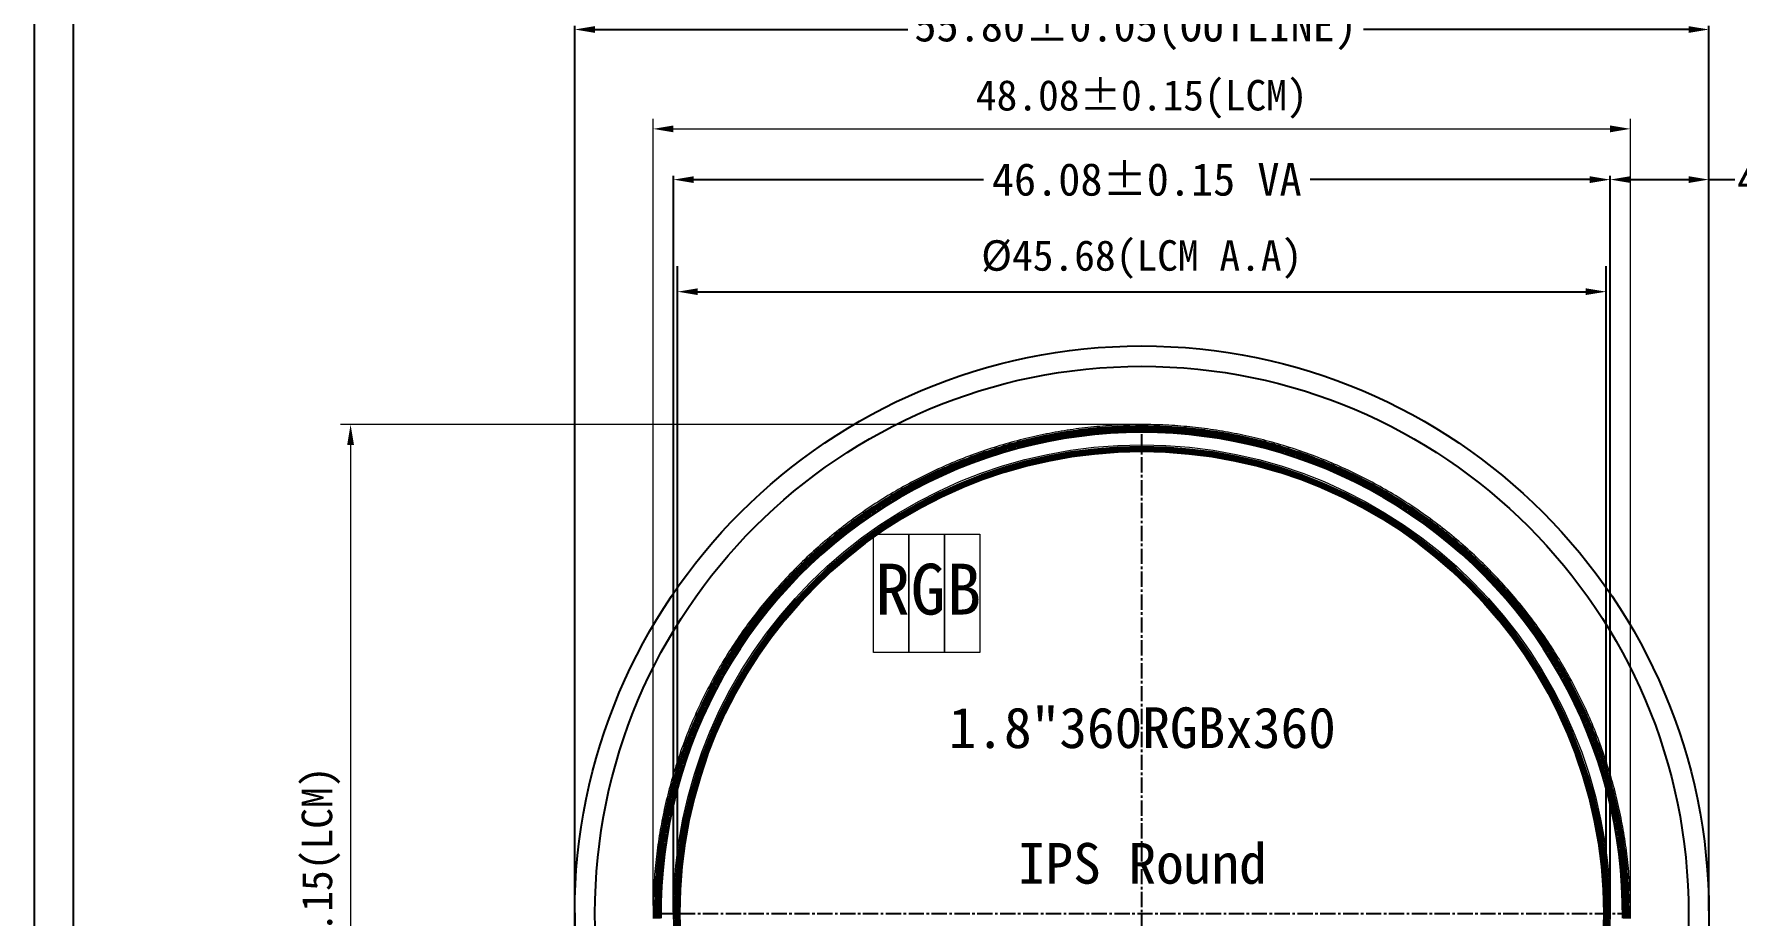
# Model space of a CAD drawing. Header units: millimetres. Extents: x 661 to 1565, y 210 to 444.
# Drawn here: x 1273.2 to 1357, y 351.8 to 395.2 of the extents above; entities that cross this region are included whole.
import ezdxf

# ---------------------------------------------------------------- set-up
doc = ezdxf.new("R2010")
doc.units = ezdxf.units.MM
doc.linetypes.add('CENTER', pattern=[50.8, 31.75, -6.35, 6.35, -6.35])
doc.linetypes.add('CENTER2', pattern=[1.125, 0.75, -0.125, 0.125, -0.125])
for name, color, linetype, lineweight in [('04.尺寸標註', 6, 'Continuous', 0), ('CEN', 1, 'CENTER', 15), ('LAYOUT.drawing', 140, 'Continuous', 100), ('LCD_MAIN', 2, 'Continuous', 9), ('OUTLINE.drawing', 190, 'Continuous', 100)]:
    doc.layers.add(name, color=color, linetype=linetype, lineweight=lineweight)
doc.layers.add('FRAME', color=154, linetype='Continuous')
doc.styles.get("Standard").update_dxf_attribs({"font": 'txt', "bigfont": 'gbcbig.shx'})
doc.styles.add('宋体', font='')
doc.styles.add('工程', font='gbenor.shx', dxfattribs={"width": 1.25, "bigfont": 'gbcbig.shx'})
doc.styles.get('宋体').set_extended_font_data('SimSun')
doc.dimstyles.get("Standard").update_dxf_attribs({"dimtxt": 0.18, "dimasz": 0.18, "dimexe": 0.18, "dimexo": 0.0625, "dimgap": 0.09, "dimtad": 0, "dimzin": 0, "dimdsep": 46, "dimtxsty": 'Standard', "dimcen": 0, "dimadec": 0, "dimazin": 0, "dimtfac": 1, "dimtofl": 0, "dimtmove": 0, "dimatfit": 3, "dimfxl": 0, "dimtolj": 1, "dimtzin": 0, "dimarcsym": 0})
doc.dimstyles.new('STANDARD$0', dxfattribs={"dimtxt": 1.6, "dimasz": 1.2, "dimexe": 0.8, "dimexo": 0.5, "dimgap": 0.6, "dimtad": 0, "dimzin": 1, "dimdsep": 46, "dimtxsty": 'Standard', "dimcen": 0, "dimclrd": 3, "dimclre": 3, "dimclrt": 3, "dimadec": 1, "dimazin": 2, "dimtp": 0.2, "dimtm": 0.2, "dimtfac": 0.5, "dimtmove": 0, "dimatfit": 3, "dimfxl": 0, "dimlwd": 13, "dimlwe": 13, "dimarcsym": 0})
doc.dimstyles.new('标准', dxfattribs={"dimtxt": 2, "dimasz": 1.8, "dimexe": 0.5, "dimexo": 0.4, "dimgap": 0.1, "dimtad": 1, "dimzin": 1, "dimdsep": 46, "dimtxsty": '工程', "dimblk": 'CLOSEDBLANK', "dimcen": 0.09, "dimclrd": 3, "dimclre": 3, "dimclrt": 3, "dimadec": 0, "dimazin": 0, "dimtfac": 1, "dimtofl": 0, "dimtmove": 0, "dimatfit": 3, "dimldrblk": 'CLOSEDBLANK', "dimfxl": 0, "dimtolj": 1, "dimlwd": 0, "dimlwe": 0, "dimarcsym": 0})

# ---------------------------------------------------------------- blocks, each defined once
blk = doc.blocks.new('*D104')
at = {"color": 7, "lineweight": 0, "transparency": 16777216}
for p, q in [((1303.671, 352.353), (1303.671, 391.03)), ((1304.671, 390.53), (1350.755, 390.53)), ((1351.755, 352.353), (1351.755, 391.03))]:
    blk.add_line(p, q, dxfattribs=at)
at = {"color": 7, "transparency": 16777216}
for points in [[(1304.671, 390.697), (1304.671, 390.363), (1303.671, 390.53)], [(1350.755, 390.697), (1350.755, 390.363), (1351.755, 390.53)]]:
    blk.add_solid(points, dxfattribs=at)
at = {"layer": 'Defpoints', "color": 0, "transparency": 16777216}
for p in [(1351.755, 390.53), (1303.671, 351.953), (1351.755, 351.953)]:
    blk.add_point(p, dxfattribs=at)
at = {"color": 7, "transparency": 16777216, "insert": (1327.713, 391.985), "char_height": 1.5, "attachment_point": 5, "style": '宋体'}
blk.add_mtext('\\A1;48.08%%P0.15(LCM)', dxfattribs=at)
blk = doc.blocks.new('_ClosedBlank')
at = {"color": 0, "linetype": 'ByBlock', "lineweight": -2}
for p, q in [((-1, 0.167), (0, 0)), ((-1, 0.167), (-1, -0.167)), ((0, 0), (-1, -0.167))]:
    blk.add_line(p, q, dxfattribs=at)
blk = doc.blocks.new('*D105')
at = {"color": 7, "lineweight": 0, "transparency": 16777216}
for p, q in [((1327.313, 375.994), (1288.288, 375.994)), ((1288.788, 374.994), (1288.788, 327.04)), ((1322.298, 326.04), (1288.288, 326.04))]:
    blk.add_line(p, q, dxfattribs=at)
at = {"color": 7, "transparency": 16777216}
for points in [[(1288.622, 374.994), (1288.955, 374.994), (1288.788, 375.994)], [(1288.622, 327.04), (1288.955, 327.04), (1288.788, 326.04)]]:
    blk.add_solid(points, dxfattribs=at)
at = {"layer": 'Defpoints', "color": 0, "transparency": 16777216}
for p in [(1327.713, 375.994), (1288.788, 326.04), (1322.698, 326.04)]:
    blk.add_point(p, dxfattribs=at)
at = {"color": 7, "transparency": 16777216, "insert": (1287.333, 351.017), "char_height": 1.5, "attachment_point": 5, "rotation": 90, "style": '宋体'}
blk.add_mtext('\\A1;49.95%%P0.15(LCM)', dxfattribs=at)
blk = doc.blocks.new('*D108')
at = {"layer": '04.尺寸標註', "color": 7, "lineweight": -2, "transparency": 16777216}
for p, q in [((1304.871, 352.578), (1304.871, 383.776)), ((1350.555, 352.577), (1350.555, 383.776)), ((1305.871, 382.526), (1349.555, 382.526))]:
    blk.add_line(p, q, dxfattribs=at)
at = {"layer": '04.尺寸標註', "color": 7, "transparency": 16777216}
for points in [[(1305.871, 382.693), (1305.871, 382.36), (1304.871, 382.526)], [(1349.555, 382.693), (1349.555, 382.36), (1350.555, 382.526)]]:
    blk.add_solid(points, dxfattribs=at)
at = {"layer": 'Defpoints', "color": 0, "transparency": 16777216}
for p in [(1350.555, 382.526), (1304.871, 351.953), (1350.555, 351.952)]:
    blk.add_point(p, dxfattribs=at)
at = {"layer": '04.尺寸標註', "color": 7, "transparency": 16777216, "insert": (1327.713, 384.107), "char_height": 1.5, "attachment_point": 5, "style": '宋体'}
blk.add_mtext('%%C45.68(LCM A.A)', dxfattribs=at)
blk = doc.blocks.new('*D112')
at = {"color": 0, "lineweight": -2, "transparency": 16777216}
for p, q in [((1299.813, 352.048), (1299.813, 395.596)), ((1355.613, 352.087), (1355.613, 395.596)), ((1300.813, 395.416), (1316.198, 395.416)), ((1354.613, 395.416), (1338.626, 395.416))]:
    blk.add_line(p, q, dxfattribs=at)
at = {"color": 0, "transparency": 16777216}
for points in [[(1300.813, 395.582), (1300.813, 395.249), (1299.813, 395.416)], [(1354.613, 395.582), (1354.613, 395.249), (1355.613, 395.416)]]:
    blk.add_solid(points, dxfattribs=at)
at = {"layer": 'Defpoints', "color": 0, "transparency": 16777216}
for p in [(1355.613, 395.416), (1299.813, 351.985), (1355.613, 352.024)]:
    blk.add_point(p, dxfattribs=at)
at = {"color": 0, "transparency": 16777216, "insert": (1327.412, 395.416), "char_height": 1.6, "attachment_point": 5, "style": '宋体'}
blk.add_mtext('\\A1;55.80%%P0.05(OUTLINE)', dxfattribs=at)
blk = doc.blocks.new('*D113')
at = {"color": 0, "lineweight": -2, "transparency": 16777216}
for p, q in [((1304.673, 352.019), (1304.673, 388.215)), ((1305.673, 388.035), (1319.92, 388.035)), ((1349.753, 388.035), (1335.993, 388.035)), ((1350.753, 352.019), (1350.753, 388.215))]:
    blk.add_line(p, q, dxfattribs=at)
at = {"color": 0, "transparency": 16777216}
for points in [[(1305.673, 388.202), (1305.673, 387.869), (1304.673, 388.035)], [(1349.753, 388.202), (1349.753, 387.869), (1350.753, 388.035)]]:
    blk.add_solid(points, dxfattribs=at)
at = {"layer": 'Defpoints', "color": 0, "transparency": 16777216}
for p in [(1350.753, 388.035), (1304.673, 351.956), (1350.753, 351.957)]:
    blk.add_point(p, dxfattribs=at)
at = {"color": 0, "transparency": 16777216, "insert": (1327.957, 388.035), "char_height": 1.6, "attachment_point": 5, "style": '宋体'}
blk.add_mtext('\\A1;46.08%%P0.15 VA', dxfattribs=at)
blk = doc.blocks.new('*D114')
at = {"color": 0, "lineweight": -2, "transparency": 16777216}
for p, q in [((1350.753, 352.019), (1350.753, 388.217)), ((1351.753, 388.037), (1354.613, 388.037)), ((1355.613, 352.087), (1355.613, 388.217)), ((1355.613, 388.037), (1356.893, 388.037))]:
    blk.add_line(p, q, dxfattribs=at)
at = {"color": 0, "transparency": 16777216}
for points in [[(1351.753, 388.203), (1351.753, 387.87), (1350.753, 388.037)], [(1354.613, 388.203), (1354.613, 387.87), (1355.613, 388.037)]]:
    blk.add_solid(points, dxfattribs=at)
at = {"layer": 'Defpoints', "color": 0, "transparency": 16777216}
for p in [(1350.753, 388.037), (1350.753, 351.957), (1355.613, 352.024)]:
    blk.add_point(p, dxfattribs=at)
at = {"color": 0, "transparency": 16777216, "insert": (1359.173, 388.037), "char_height": 1.6, "attachment_point": 5, "style": '宋体'}
blk.add_mtext('\\A1;4.86', dxfattribs=at)
blk = doc.blocks.new('*D118')
at = {"color": 0, "lineweight": -2, "transparency": 16777216}
for p, q in [((1299.813, 351.985), (1299.813, 307.701)), ((1322.413, 317.256), (1322.413, 307.701)), ((1300.813, 307.881), (1308.279, 307.881)), ((1321.413, 307.881), (1313.947, 307.881))]:
    blk.add_line(p, q, dxfattribs=at)
at = {"color": 0, "transparency": 16777216}
for points in [[(1300.813, 308.048), (1300.813, 307.715), (1299.813, 307.881)], [(1321.413, 308.048), (1321.413, 307.715), (1322.413, 307.881)]]:
    blk.add_solid(points, dxfattribs=at)
at = {"layer": 'Defpoints', "color": 0, "transparency": 16777216}
for p in [(1299.813, 352.048), (1322.413, 317.318), (1322.413, 307.881)]:
    blk.add_point(p, dxfattribs=at)
at = {"color": 0, "transparency": 16777216, "insert": (1311.113, 307.881), "char_height": 1.6, "attachment_point": 5, "style": '宋体'}
blk.add_mtext('\\A1;22.60', dxfattribs=at)

msp = doc.modelspace()

# ---------------------------------------------------------------- linework, layer by layer
at = {"color": 1, "linetype": 'CENTER2'}
for p, q in [((1327.7126, 324.1384), (1327.7126, 375.7943)), ((1303.8706, 351.9565), (1351.5546, 351.9565))]:
    msp.add_line(p, q, dxfattribs=at)
at = {"color": 6, "linetype": 'Continuous'}
msp.add_circle((1327.7126, 351.9565), 27.9, dxfattribs=at)
at = {"color": 7, "linetype": 'Continuous'}
msp.add_circle((1327.7126, 351.9565), 26.9, dxfattribs=at)
at = {"color": 5}
msp.add_arc((1327.7126, 351.9512), 23.6632, 359.436287, 180.563713, dxfattribs=at)
at = {"layer": 'CEN', "color": 6, "linetype": 'ByBlock'}
msp.add_circle((1327.7126, 351.9565), 23.04, dxfattribs=at)
at = {"layer": 'FRAME', "color": 7}
for points in [[(1565.1339, 402.5608), (1273.2163, 402.5608), (1273.2163, 215.6285), (1565.1339, 215.6285)], [(1563.1867, 217.1285), (1275.1635, 217.1285), (1275.1635, 400.5609), (1563.1867, 400.5609)]]:
    msp.add_lwpolyline(points, close=True, dxfattribs=at)
at = {"layer": 'LAYOUT.drawing', "color": 7, "linetype": 'Continuous', "lineweight": 9}
msp.add_lwpolyline([(1351.7546, 351.7159), (1351.7546, 351.9529), (1351.7542, 352.0999), (1351.7528, 352.2474), (1351.7506, 352.3949), (1351.7474, 352.5424), (1351.7433, 352.6898), (1351.7383, 352.8373), (1351.7325, 352.9847), (1351.7257, 353.132), (1351.718, 353.2794), (1351.7094, 353.4266), (1351.6999, 353.5738), (1351.6895, 353.721), (1351.6782, 353.8681), (1351.666, 354.0151), (1351.6529, 354.162), (1351.6389, 354.3089), (1351.624, 354.4556), (1351.6082, 354.6023), (1351.5914, 354.7489), (1351.5738, 354.8954), (1351.5553, 355.0417), (1351.5359, 355.1879), (1351.5156, 355.334), (1351.4944, 355.48), (1351.4723, 355.6259), (1351.4493, 355.7716), (1351.4255, 355.9172), (1351.4007, 356.0626), (1351.375, 356.2079), (1351.3485, 356.353), (1351.321, 356.4979), (1351.2927, 356.6427), (1351.2635, 356.7873), (1351.2333, 356.9317), (1351.2023, 357.0759), (1351.1705, 357.22), (1351.1377, 357.3638), (1351.1041, 357.5074), (1351.0695, 357.6509), (1351.0341, 357.7941), (1350.9978, 357.9371), (1350.9607, 358.0798), (1350.9227, 358.2224), (1350.8837, 358.3647), (1350.844, 358.5067), (1350.8033, 358.6485), (1350.7618, 358.7901), (1350.7194, 358.9314), (1350.6761, 359.0724), (1350.632, 359.2132), (1350.587, 359.3537), (1350.5412, 359.4939), (1350.4945, 359.6338), (1350.4469, 359.7735), (1350.3985, 359.9128), (1350.3492, 360.0519), (1350.2991, 360.1906), (1350.2481, 360.329), (1350.1963, 360.4672), (1350.1436, 360.6049), (1350.0901, 360.7424), (1350.0358, 360.8796), (1349.9806, 361.0164), (1349.9246, 361.1528), (1349.8677, 361.2889), (1349.81, 361.4247), (1349.7514, 361.5601), (1349.6921, 361.6952), (1349.6319, 361.8298), (1349.5709, 361.9641), (1349.509, 362.0981), (1349.4463, 362.2316), (1349.3829, 362.3648), (1349.3186, 362.4976), (1349.2535, 362.6299), (1349.1875, 362.7619), (1349.1208, 362.8935), (1349.0533, 363.0246), (1348.9849, 363.1553), (1348.9158, 363.2857), (1348.8459, 363.4156), (1348.7751, 363.545), (1348.7036, 363.674), (1348.6313, 363.8026), (1348.5582, 363.9307), (1348.4843, 364.0584), (1348.4096, 364.1856), (1348.3342, 364.3124), (1348.2579, 364.4387), (1348.1809, 364.5645), (1348.1032, 364.6899), (1348.0246, 364.8148), (1347.9453, 364.9392), (1347.8652, 365.0631), (1347.7844, 365.1865), (1347.7028, 365.3094), (1347.6205, 365.4318), (1347.5374, 365.5537), (1347.4536, 365.6751), (1347.369, 365.7959), (1347.2837, 365.9163), (1347.1977, 366.0361), (1347.1109, 366.1554), (1347.0234, 366.2741), (1346.9351, 366.3924), (1346.8461, 366.51), (1346.7565, 366.6272), (1346.6661, 366.7437), (1346.575, 366.8598), (1346.4831, 366.9752), (1346.3906, 367.0901), (1346.2974, 367.2044), (1346.2034, 367.3182), (1346.1088, 367.4313), (1346.0135, 367.5439), (1345.9175, 367.6559), (1345.8208, 367.7673), (1345.7234, 367.8782), (1345.6253, 367.9884), (1345.5266, 368.098), (1345.4272, 368.207), (1345.3271, 368.3154), (1345.2264, 368.4231), (1345.125, 368.5303), (1345.0229, 368.6368), (1344.9202, 368.7427), (1344.8169, 368.848), (1344.7129, 368.9526), (1344.6083, 369.0566), (1344.503, 369.1599), (1344.3971, 369.2626), (1344.2906, 369.3647), (1344.1834, 369.4661), (1344.0757, 369.5668), (1343.9673, 369.6669), (1343.8583, 369.7663), (1343.7486, 369.865), (1343.6384, 369.9631), (1343.5276, 370.0605), (1343.4162, 370.1572), (1343.3042, 370.2532), (1343.1916, 370.3485), (1343.0785, 370.4431), (1342.9647, 370.5371), (1342.8504, 370.6303), (1342.7355, 370.7228), (1342.6201, 370.8147), (1342.504, 370.9058), (1342.3875, 370.9962), (1342.2703, 371.0859), (1342.1527, 371.1748), (1342.0344, 371.2631), (1341.9157, 371.3506), (1341.7964, 371.4374), (1341.6766, 371.5234), (1341.5562, 371.6087), (1341.4353, 371.6933), (1341.314, 371.7771), (1341.1921, 371.8602), (1341.0697, 371.9425), (1340.9467, 372.0241), (1340.8233, 372.1049), (1340.6994, 372.185), (1340.5751, 372.2643), (1340.4502, 372.3429), (1340.3248, 372.4206), (1340.199, 372.4976), (1340.0727, 372.5739), (1339.9459, 372.6493), (1339.8187, 372.724), (1339.691, 372.7979), (1339.5629, 372.871), (1339.4343, 372.9433), (1339.3053, 373.0148), (1339.1759, 373.0856), (1339.046, 373.1555), (1338.9156, 373.2246), (1338.7849, 373.293), (1338.6538, 373.3605), (1338.5222, 373.4272), (1338.3902, 373.4932), (1338.2579, 373.5583), (1338.1251, 373.6226), (1337.9919, 373.6861), (1337.8584, 373.7487), (1337.7244, 373.8106), (1337.5901, 373.8716), (1337.4554, 373.9318), (1337.3204, 373.9911), (1337.185, 374.0497), (1337.0492, 374.1074), (1336.9131, 374.1643), (1336.7766, 374.2203), (1336.6398, 374.2755), (1336.5027, 374.3299), (1336.3652, 374.3834), (1336.2274, 374.436), (1336.0893, 374.4879), (1335.9509, 374.5388), (1335.8121, 374.5889), (1335.6731, 374.6382), (1335.5338, 374.6866), (1335.3941, 374.7342), (1335.2542, 374.7809), (1335.114, 374.8267), (1334.9735, 374.8717), (1334.8327, 374.9159), (1334.6917, 374.9591), (1334.5504, 375.0015), (1334.4088, 375.043), (1334.267, 375.0837), (1334.1249, 375.1235), (1333.9826, 375.1624), (1333.8401, 375.2004), (1333.6974, 375.2376), (1333.5544, 375.2738), (1333.4112, 375.3092), (1333.2677, 375.3438), (1333.1241, 375.3774), (1332.9803, 375.4102), (1332.8362, 375.4421), (1332.692, 375.4731), (1332.5476, 375.5032), (1332.403, 375.5324), (1332.2582, 375.5607), (1332.1133, 375.5882), (1331.9682, 375.6147), (1331.8229, 375.6404), (1331.6775, 375.6652), (1331.5319, 375.689), (1331.3862, 375.712), (1331.2403, 375.7341), (1331.0943, 375.7553), (1330.9482, 375.7756), (1330.802, 375.795), (1330.6556, 375.8135), (1330.5092, 375.8311), (1330.3626, 375.8479), (1330.2159, 375.8637), (1330.0692, 375.8786), (1329.9223, 375.8926), (1329.7754, 375.9057), (1329.6284, 375.9179), (1329.4813, 375.9292), (1329.3341, 375.9396), (1329.1869, 375.9491), (1329.0396, 375.9577), (1328.8923, 375.9654), (1328.745, 375.9722), (1328.5976, 375.9781), (1328.4501, 375.983), (1328.3027, 375.9871), (1328.1552, 375.9903), (1328.0077, 375.9925), (1327.8602, 375.9939), (1327.7126, 375.9943), (1327.5651, 375.9939), (1327.4176, 375.9925), (1327.2701, 375.9903), (1327.1226, 375.9871), (1326.9752, 375.983), (1326.8277, 375.9781), (1326.6803, 375.9722), (1326.533, 375.9654), (1326.3856, 375.9577), (1326.2384, 375.9491), (1326.0912, 375.9396), (1325.944, 375.9292), (1325.7969, 375.9179), (1325.6499, 375.9057), (1325.503, 375.8926), (1325.3561, 375.8786), (1325.2093, 375.8637), (1325.0627, 375.8479), (1324.9161, 375.8311), (1324.7696, 375.8135), (1324.6233, 375.795), (1324.4771, 375.7756), (1324.3309, 375.7553), (1324.1849, 375.7341), (1324.0391, 375.712), (1323.8934, 375.689), (1323.7478, 375.6652), (1323.6024, 375.6404), (1323.4571, 375.6147), (1323.312, 375.5882), (1323.167, 375.5607), (1323.0223, 375.5324), (1322.8777, 375.5032), (1322.7333, 375.4731), (1322.589, 375.4421), (1322.445, 375.4102), (1322.3012, 375.3774), (1322.1575, 375.3438), (1322.0141, 375.3092), (1321.8709, 375.2738), (1321.7279, 375.2376), (1321.5852, 375.2004), (1321.4426, 375.1624), (1321.3003, 375.1235), (1321.1583, 375.0837), (1321.0165, 375.043), (1320.8749, 375.0015), (1320.7336, 374.9591), (1320.5926, 374.9159), (1320.4518, 374.8717), (1320.3113, 374.8267), (1320.1711, 374.7809), (1320.0312, 374.7342), (1319.8915, 374.6866), (1319.7522, 374.6382), (1319.6131, 374.5889), (1319.4744, 374.5388), (1319.336, 374.4879), (1319.1978, 374.436), (1319.06, 374.3834), (1318.9226, 374.3299), (1318.7854, 374.2755), (1318.6486, 374.2203), (1318.5122, 374.1643), (1318.376, 374.1074), (1318.2403, 374.0497), (1318.1049, 373.9911), (1317.9698, 373.9318), (1317.8351, 373.8716), (1317.7008, 373.8106), (1317.5669, 373.7487), (1317.4334, 373.6861), (1317.3002, 373.6226), (1317.1674, 373.5583), (1317.035, 373.4932), (1316.9031, 373.4272), (1316.7715, 373.3605), (1316.6404, 373.293), (1316.5096, 373.2246), (1316.3793, 373.1555), (1316.2494, 373.0856), (1316.12, 373.0148), (1315.991, 372.9433), (1315.8624, 372.871), (1315.7343, 372.7979), (1315.6066, 372.724), (1315.4793, 372.6493), (1315.3526, 372.5739), (1315.2263, 372.4976), (1315.1005, 372.4206), (1314.9751, 372.3429), (1314.8502, 372.2643), (1314.7258, 372.185), (1314.6019, 372.1049), (1314.4785, 372.0241), (1314.3556, 371.9425), (1314.2332, 371.8602), (1314.1113, 371.7771), (1313.9899, 371.6933), (1313.8691, 371.6087), (1313.7487, 371.5234), (1313.6289, 371.4374), (1313.5096, 371.3506), (1313.3908, 371.2631), (1313.2726, 371.1748), (1313.1549, 371.0859), (1313.0378, 370.9962), (1312.9212, 370.9058), (1312.8052, 370.8147), (1312.6898, 370.7228), (1312.5749, 370.6303), (1312.4606, 370.5371), (1312.3468, 370.4431), (1312.2336, 370.3485), (1312.1211, 370.2532), (1312.0091, 370.1572), (1311.8976, 370.0605), (1311.7868, 369.9631), (1311.6766, 369.865), (1311.567, 369.7663), (1311.458, 369.6669), (1311.3496, 369.5668), (1311.2419, 369.4661), (1311.1347, 369.3647), (1311.0282, 369.2626), (1310.9223, 369.1599), (1310.817, 369.0566), (1310.7124, 368.9526), (1310.6084, 368.848), (1310.505, 368.7427), (1310.4023, 368.6368), (1310.3003, 368.5303), (1310.1989, 368.4231), (1310.0982, 368.3154), (1309.9981, 368.207), (1309.8987, 368.098), (1309.8, 367.9884), (1309.7019, 367.8782), (1309.6045, 367.7673), (1309.5078, 367.6559), (1309.4118, 367.5439), (1309.3165, 367.4313), (1309.2219, 367.3182), (1309.1279, 367.2044), (1309.0347, 367.0901), (1308.9422, 366.9752), (1308.8503, 366.8598), (1308.7592, 366.7437), (1308.6688, 366.6272), (1308.5791, 366.51), (1308.4902, 366.3924), (1308.4019, 366.2741), (1308.3144, 366.1554), (1308.2276, 366.0361), (1308.1416, 365.9163), (1308.0563, 365.7959), (1307.9717, 365.6751), (1307.8879, 365.5537), (1307.8048, 365.4318), (1307.7224, 365.3094), (1307.6409, 365.1865), (1307.56, 365.0631), (1307.48, 364.9392), (1307.4007, 364.8148), (1307.3221, 364.6899), (1307.2444, 364.5645), (1307.1674, 364.4387), (1307.0911, 364.3124), (1307.0157, 364.1856), (1306.941, 364.0584), (1306.8671, 363.9307), (1306.794, 363.8026), (1306.7217, 363.674), (1306.6502, 363.545), (1306.5794, 363.4156), (1306.5095, 363.2857), (1306.4403, 363.1553), (1306.372, 363.0246), (1306.3045, 362.8935), (1306.2377, 362.7619), (1306.1718, 362.6299), (1306.1067, 362.4976), (1306.0424, 362.3648), (1305.9789, 362.2316), (1305.9163, 362.0981), (1305.8544, 361.9641), (1305.7934, 361.8298), (1305.7332, 361.6952), (1305.6738, 361.5601), (1305.6153, 361.4247), (1305.5576, 361.2889), (1305.5007, 361.1528), (1305.4447, 361.0164), (1305.3895, 360.8796), (1305.3351, 360.7424), (1305.2816, 360.6049), (1305.229, 360.4672), (1305.1771, 360.329), (1305.1262, 360.1906), (1305.076, 360.0519), (1305.0268, 359.9128), (1304.9783, 359.7735), (1304.9308, 359.6338), (1304.8841, 359.4939), (1304.8382, 359.3537), (1304.7933, 359.2132), (1304.7491, 359.0724), (1304.7059, 358.9314), (1304.6635, 358.7901), (1304.622, 358.6485), (1304.5813, 358.5067), (1304.5415, 358.3647), (1304.5026, 358.2224), (1304.4646, 358.0798), (1304.4274, 357.9371), (1304.3911, 357.7941), (1304.3557, 357.6509), (1304.3212, 357.5074), (1304.2876, 357.3638), (1304.2548, 357.22), (1304.2229, 357.0759), (1304.1919, 356.9317), (1304.1618, 356.7873), (1304.1326, 356.6427), (1304.1043, 356.4979), (1304.0768, 356.353), (1304.0503, 356.2079), (1304.0246, 356.0626), (1303.9998, 355.9172), (1303.9759, 355.7716), (1303.9529, 355.6259), (1303.9309, 355.48), (1303.9097, 355.334), (1303.8894, 355.1879), (1303.87, 355.0417), (1303.8514, 354.8954), (1303.8338, 354.7489), (1303.8171, 354.6023), (1303.8013, 354.4556), (1303.7864, 354.3089), (1303.7724, 354.162), (1303.7593, 354.0151), (1303.7471, 353.8681), (1303.7358, 353.721), (1303.7254, 353.5738), (1303.7159, 353.4266), (1303.7073, 353.2794), (1303.6996, 353.132), (1303.6928, 352.9847), (1303.6869, 352.8373), (1303.682, 352.6898), (1303.6779, 352.5424), (1303.6747, 352.3949), (1303.6725, 352.2474), (1303.6711, 352.0999), (1303.6706, 351.9529), (1303.6706, 351.7159)], dxfattribs=at)
at = {"layer": 'LAYOUT.drawing', "color": 4, "linetype": 'Continuous', "lineweight": 100}
msp.add_lwpolyline([(1351.5546, 351.7165), (1351.5546, 351.9526), (1351.5542, 352.0986), (1351.5528, 352.2449), (1351.5506, 352.3912), (1351.5475, 352.5375), (1351.5434, 352.6837), (1351.5385, 352.8299), (1351.5326, 352.9761), (1351.5259, 353.1222), (1351.5183, 353.2683), (1351.5098, 353.4144), (1351.5003, 353.5603), (1351.49, 353.7063), (1351.4788, 353.8521), (1351.4667, 353.9979), (1351.4537, 354.1436), (1351.4398, 354.2893), (1351.425, 354.4348), (1351.4094, 354.5803), (1351.3928, 354.7256), (1351.3753, 354.8709), (1351.357, 355.016), (1351.3377, 355.161), (1351.3176, 355.3059), (1351.2966, 355.4507), (1351.2747, 355.5953), (1351.2519, 355.7398), (1351.2282, 355.8842), (1351.2036, 356.0284), (1351.1782, 356.1725), (1351.1518, 356.3164), (1351.1246, 356.4601), (1351.0965, 356.6037), (1351.0675, 356.7471), (1351.0377, 356.8903), (1351.0069, 357.0333), (1350.9753, 357.1762), (1350.9428, 357.3188), (1350.9095, 357.4612), (1350.8752, 357.6035), (1350.8401, 357.7455), (1350.8041, 357.8873), (1350.7673, 358.0289), (1350.7296, 358.1702), (1350.691, 358.3113), (1350.6515, 358.4522), (1350.6112, 358.5928), (1350.57, 358.7332), (1350.528, 358.8733), (1350.4851, 359.0132), (1350.4414, 359.1528), (1350.3967, 359.2921), (1350.3513, 359.4311), (1350.305, 359.5699), (1350.2578, 359.7084), (1350.2098, 359.8466), (1350.1609, 359.9845), (1350.1112, 360.1221), (1350.0607, 360.2593), (1350.0093, 360.3963), (1349.957, 360.533), (1349.904, 360.6693), (1349.8501, 360.8053), (1349.7953, 360.941), (1349.7398, 361.0763), (1349.6834, 361.2113), (1349.6261, 361.3459), (1349.5681, 361.4802), (1349.5092, 361.6141), (1349.4495, 361.7477), (1349.389, 361.8809), (1349.3277, 362.0137), (1349.2655, 362.1461), (1349.2026, 362.2782), (1349.1388, 362.4098), (1349.0743, 362.5411), (1349.0089, 362.672), (1348.9427, 362.8024), (1348.8757, 362.9325), (1348.808, 363.0622), (1348.7394, 363.1914), (1348.67, 363.3202), (1348.5999, 363.4486), (1348.529, 363.5765), (1348.4572, 363.704), (1348.3848, 363.8311), (1348.3115, 363.9577), (1348.2374, 364.0839), (1348.1626, 364.2096), (1348.087, 364.3348), (1348.0106, 364.4596), (1347.9335, 364.5839), (1347.8556, 364.7078), (1347.777, 364.8311), (1347.6976, 364.954), (1347.6174, 365.0764), (1347.5365, 365.1983), (1347.4549, 365.3196), (1347.3725, 365.4405), (1347.2894, 365.5609), (1347.2055, 365.6808), (1347.1209, 365.8001), (1347.0356, 365.9189), (1346.9495, 366.0372), (1346.8627, 366.155), (1346.7752, 366.2722), (1346.687, 366.3889), (1346.598, 366.5051), (1346.5084, 366.6207), (1346.418, 366.7357), (1346.327, 366.8502), (1346.2352, 366.9642), (1346.1428, 367.0775), (1346.0496, 367.1904), (1345.9558, 367.3026), (1345.8612, 367.4142), (1345.766, 367.5253), (1345.6701, 367.6358), (1345.5735, 367.7457), (1345.4763, 367.855), (1345.3784, 367.9637), (1345.2798, 368.0717), (1345.1806, 368.1792), (1345.0807, 368.2861), (1344.9801, 368.3924), (1344.8789, 368.498), (1344.7771, 368.603), (1344.6746, 368.7074), (1344.5715, 368.8112), (1344.4677, 368.9143), (1344.3633, 369.0168), (1344.2583, 369.1186), (1344.1527, 369.2198), (1344.0464, 369.3204), (1343.9395, 369.4203), (1343.832, 369.5195), (1343.7239, 369.6181), (1343.6152, 369.716), (1343.506, 369.8133), (1343.3961, 369.9098), (1343.2856, 370.0057), (1343.1745, 370.1009), (1343.0629, 370.1955), (1342.9506, 370.2893), (1342.8378, 370.3825), (1342.7245, 370.4749), (1342.6105, 370.5667), (1342.496, 370.6577), (1342.381, 370.7481), (1342.2654, 370.8378), (1342.1492, 370.9267), (1342.0325, 371.0149), (1341.9153, 371.1024), (1341.7975, 371.1892), (1341.6792, 371.2753), (1341.5604, 371.3606), (1341.4411, 371.4452), (1341.3212, 371.5291), (1341.2008, 371.6122), (1341.0799, 371.6946), (1340.9585, 371.7762), (1340.8367, 371.8571), (1340.7143, 371.9373), (1340.5914, 372.0167), (1340.468, 372.0953), (1340.3442, 372.1732), (1340.2199, 372.2504), (1340.0951, 372.3267), (1339.9699, 372.4023), (1339.8442, 372.4771), (1339.718, 372.5512), (1339.5914, 372.6245), (1339.4643, 372.697), (1339.3368, 372.7687), (1339.2089, 372.8396), (1339.0805, 372.9098), (1338.9517, 372.9791), (1338.8224, 373.0477), (1338.6928, 373.1154), (1338.5627, 373.1824), (1338.4323, 373.2486), (1338.3014, 373.314), (1338.1701, 373.3785), (1338.0385, 373.4423), (1337.9064, 373.5053), (1337.774, 373.5674), (1337.6411, 373.6287), (1337.508, 373.6892), (1337.3744, 373.7489), (1337.2405, 373.8078), (1337.1062, 373.8659), (1336.9716, 373.9231), (1336.8366, 373.9795), (1336.7012, 374.035), (1336.5656, 374.0898), (1336.4296, 374.1437), (1336.2933, 374.1968), (1336.1566, 374.249), (1336.0196, 374.3004), (1335.8824, 374.3509), (1335.7448, 374.4006), (1335.6069, 374.4495), (1335.4687, 374.4975), (1335.3302, 374.5447), (1335.1914, 374.591), (1335.0524, 374.6365), (1334.9131, 374.6811), (1334.7735, 374.7248), (1334.6336, 374.7677), (1334.4935, 374.8098), (1334.3531, 374.8509), (1334.2125, 374.8912), (1334.0716, 374.9307), (1333.9305, 374.9693), (1333.7891, 375.007), (1333.6476, 375.0438), (1333.5058, 375.0798), (1333.3638, 375.1149), (1333.2215, 375.1492), (1333.0791, 375.1825), (1332.9364, 375.215), (1332.7936, 375.2466), (1332.6506, 375.2774), (1332.5074, 375.3072), (1332.364, 375.3362), (1332.2204, 375.3643), (1332.0767, 375.3915), (1331.9328, 375.4179), (1331.7887, 375.4433), (1331.6445, 375.4679), (1331.5001, 375.4916), (1331.3556, 375.5144), (1331.211, 375.5363), (1331.0662, 375.5573), (1330.9213, 375.5774), (1330.7763, 375.5967), (1330.6312, 375.615), (1330.4859, 375.6325), (1330.3406, 375.6491), (1330.1951, 375.6648), (1330.0496, 375.6795), (1329.9039, 375.6934), (1329.7582, 375.7064), (1329.6124, 375.7185), (1329.4666, 375.7297), (1329.3206, 375.7401), (1329.1746, 375.7495), (1329.0286, 375.758), (1328.8825, 375.7656), (1328.7364, 375.7724), (1328.5902, 375.7782), (1328.444, 375.7831), (1328.2977, 375.7872), (1328.1515, 375.7903), (1328.0052, 375.7925), (1327.8589, 375.7939), (1327.7126, 375.7943), (1327.5663, 375.7939), (1327.4201, 375.7925), (1327.2738, 375.7903), (1327.1275, 375.7872), (1326.9813, 375.7831), (1326.8351, 375.7782), (1326.6889, 375.7724), (1326.5428, 375.7656), (1326.3967, 375.758), (1326.2506, 375.7495), (1326.1046, 375.7401), (1325.9587, 375.7297), (1325.8128, 375.7185), (1325.6671, 375.7064), (1325.5213, 375.6934), (1325.3757, 375.6795), (1325.2302, 375.6648), (1325.0847, 375.6491), (1324.9394, 375.6325), (1324.7941, 375.615), (1324.649, 375.5967), (1324.504, 375.5774), (1324.3591, 375.5573), (1324.2143, 375.5363), (1324.0696, 375.5144), (1323.9251, 375.4916), (1323.7808, 375.4679), (1323.6366, 375.4433), (1323.4925, 375.4179), (1323.3486, 375.3915), (1323.2049, 375.3643), (1323.0613, 375.3362), (1322.9179, 375.3072), (1322.7747, 375.2774), (1322.6317, 375.2466), (1322.4888, 375.215), (1322.3462, 375.1825), (1322.2037, 375.1492), (1322.0615, 375.1149), (1321.9195, 375.0798), (1321.7777, 375.0438), (1321.6361, 375.007), (1321.4948, 374.9693), (1321.3537, 374.9307), (1321.2128, 374.8912), (1321.0722, 374.8509), (1320.9318, 374.8098), (1320.7917, 374.7677), (1320.6518, 374.7248), (1320.5122, 374.6811), (1320.3729, 374.6365), (1320.2338, 374.591), (1320.0951, 374.5447), (1319.9566, 374.4975), (1319.8184, 374.4495), (1319.6805, 374.4006), (1319.5429, 374.3509), (1319.4056, 374.3004), (1319.2687, 374.249), (1319.132, 374.1968), (1318.9957, 374.1437), (1318.8597, 374.0898), (1318.724, 374.035), (1318.5887, 373.9795), (1318.4537, 373.9231), (1318.3191, 373.8659), (1318.1848, 373.8078), (1318.0509, 373.7489), (1317.9173, 373.6892), (1317.7841, 373.6287), (1317.6513, 373.5674), (1317.5189, 373.5053), (1317.3868, 373.4423), (1317.2551, 373.3785), (1317.1239, 373.314), (1316.993, 373.2486), (1316.8625, 373.1824), (1316.7325, 373.1154), (1316.6028, 373.0477), (1316.4736, 372.9791), (1316.3448, 372.9098), (1316.2164, 372.8396), (1316.0885, 372.7687), (1315.961, 372.697), (1315.8339, 372.6245), (1315.7073, 372.5512), (1315.5811, 372.4771), (1315.4554, 372.4023), (1315.3301, 372.3267), (1315.2054, 372.2504), (1315.0811, 372.1732), (1314.9572, 372.0953), (1314.8339, 372.0167), (1314.711, 371.9373), (1314.5886, 371.8571), (1314.4667, 371.7762), (1314.3453, 371.6946), (1314.2245, 371.6122), (1314.1041, 371.5291), (1313.9842, 371.4452), (1313.8649, 371.3606), (1313.746, 371.2753), (1313.6277, 371.1892), (1313.51, 371.1024), (1313.3927, 371.0149), (1313.276, 370.9267), (1313.1599, 370.8378), (1313.0443, 370.7481), (1312.9292, 370.6577), (1312.8147, 370.5667), (1312.7008, 370.4749), (1312.5874, 370.3825), (1312.4746, 370.2893), (1312.3624, 370.1955), (1312.2508, 370.1009), (1312.1397, 370.0057), (1312.0292, 369.9098), (1311.9193, 369.8133), (1311.81, 369.716), (1311.7013, 369.6181), (1311.5932, 369.5195), (1311.4857, 369.4203), (1311.3789, 369.3204), (1311.2726, 369.2198), (1311.167, 369.1186), (1311.0619, 369.0168), (1310.9576, 368.9143), (1310.8538, 368.8112), (1310.7507, 368.7074), (1310.6482, 368.603), (1310.5463, 368.498), (1310.4451, 368.3924), (1310.3446, 368.2861), (1310.2447, 368.1792), (1310.1455, 368.0717), (1310.0469, 367.9637), (1309.949, 367.855), (1309.8517, 367.7457), (1309.7552, 367.6358), (1309.6593, 367.5253), (1309.564, 367.4142), (1309.4695, 367.3026), (1309.3757, 367.1904), (1309.2825, 367.0775), (1309.1901, 366.9642), (1309.0983, 366.8502), (1309.0072, 366.7357), (1308.9169, 366.6207), (1308.8272, 366.5051), (1308.7383, 366.3889), (1308.6501, 366.2722), (1308.5626, 366.155), (1308.4758, 366.0372), (1308.3897, 365.9189), (1308.3044, 365.8001), (1308.2198, 365.6808), (1308.1359, 365.5609), (1308.0528, 365.4405), (1307.9704, 365.3196), (1307.8887, 365.1983), (1307.8078, 365.0764), (1307.7277, 364.954), (1307.6483, 364.8311), (1307.5696, 364.7078), (1307.4917, 364.5839), (1307.4146, 364.4596), (1307.3383, 364.3348), (1307.2627, 364.2096), (1307.1878, 364.0839), (1307.1138, 363.9577), (1307.0405, 363.8311), (1306.968, 363.704), (1306.8963, 363.5765), (1306.8254, 363.4486), (1306.7552, 363.3202), (1306.6859, 363.1914), (1306.6173, 363.0622), (1306.5495, 362.9325), (1306.4826, 362.8024), (1306.4164, 362.672), (1306.351, 362.5411), (1306.2864, 362.4098), (1306.2227, 362.2782), (1306.1597, 362.1461), (1306.0976, 362.0137), (1306.0363, 361.8809), (1305.9757, 361.7477), (1305.916, 361.6141), (1305.8572, 361.4802), (1305.7991, 361.3459), (1305.7419, 361.2113), (1305.6855, 361.0763), (1305.6299, 360.941), (1305.5752, 360.8053), (1305.5213, 360.6693), (1305.4682, 360.533), (1305.416, 360.3963), (1305.3646, 360.2593), (1305.314, 360.1221), (1305.2643, 359.9845), (1305.2155, 359.8466), (1305.1675, 359.7084), (1305.1203, 359.5699), (1305.074, 359.4311), (1305.0285, 359.2921), (1304.9839, 359.1528), (1304.9402, 359.0132), (1304.8973, 358.8733), (1304.8552, 358.7332), (1304.8141, 358.5928), (1304.7737, 358.4522), (1304.7343, 358.3113), (1304.6957, 358.1702), (1304.658, 358.0289), (1304.6211, 357.8873), (1304.5851, 357.7455), (1304.55, 357.6035), (1304.5158, 357.4612), (1304.4824, 357.3188), (1304.4499, 357.1762), (1304.4183, 357.0333), (1304.3876, 356.8903), (1304.3577, 356.7471), (1304.3288, 356.6037), (1304.3007, 356.4601), (1304.2734, 356.3164), (1304.2471, 356.1725), (1304.2216, 356.0284), (1304.1971, 355.8842), (1304.1734, 355.7398), (1304.1506, 355.5953), (1304.1287, 355.4507), (1304.1077, 355.3059), (1304.0875, 355.161), (1304.0683, 355.016), (1304.0499, 354.8709), (1304.0325, 354.7256), (1304.0159, 354.5803), (1304.0002, 354.4348), (1303.9854, 354.2893), (1303.9715, 354.1436), (1303.9585, 353.9979), (1303.9464, 353.8521), (1303.9352, 353.7063), (1303.9249, 353.5603), (1303.9155, 353.4144), (1303.907, 353.2683), (1303.8994, 353.1222), (1303.8926, 352.9761), (1303.8868, 352.8299), (1303.8819, 352.6837), (1303.8778, 352.5375), (1303.8747, 352.3912), (1303.8724, 352.2449), (1303.8711, 352.0986), (1303.8706, 351.9526), (1303.8706, 351.7165)], dxfattribs=at)
msp.add_lwpolyline([(1351.5546, 351.7165), (1351.5546, 351.9526), (1351.5542, 352.0986), (1351.5528, 352.2449), (1351.5506, 352.3912), (1351.5475, 352.5375), (1351.5434, 352.6837), (1351.5385, 352.8299), (1351.5326, 352.9761), (1351.5259, 353.1222), (1351.5183, 353.2683), (1351.5098, 353.4144), (1351.5003, 353.5603), (1351.49, 353.7063), (1351.4788, 353.8521), (1351.4667, 353.9979), (1351.4537, 354.1436), (1351.4398, 354.2893), (1351.425, 354.4348), (1351.4094, 354.5803), (1351.3928, 354.7256), (1351.3753, 354.8709), (1351.357, 355.016), (1351.3377, 355.161), (1351.3176, 355.3059), (1351.2966, 355.4507), (1351.2747, 355.5953), (1351.2519, 355.7398), (1351.2282, 355.8842), (1351.2036, 356.0284), (1351.1782, 356.1725), (1351.1518, 356.3164), (1351.1246, 356.4601), (1351.0965, 356.6037), (1351.0675, 356.7471), (1351.0377, 356.8903), (1351.0069, 357.0333), (1350.9753, 357.1762), (1350.9428, 357.3188), (1350.9095, 357.4612), (1350.8752, 357.6035), (1350.8401, 357.7455), (1350.8041, 357.8873), (1350.7673, 358.0289), (1350.7296, 358.1702), (1350.691, 358.3113), (1350.6515, 358.4522), (1350.6112, 358.5928), (1350.57, 358.7332), (1350.528, 358.8733), (1350.4851, 359.0132), (1350.4414, 359.1528), (1350.3967, 359.2921), (1350.3513, 359.4311), (1350.305, 359.5699), (1350.2578, 359.7084), (1350.2098, 359.8466), (1350.1609, 359.9845), (1350.1112, 360.1221), (1350.0607, 360.2593), (1350.0093, 360.3963), (1349.957, 360.533), (1349.904, 360.6693), (1349.8501, 360.8053), (1349.7953, 360.941), (1349.7398, 361.0763), (1349.6834, 361.2113), (1349.6261, 361.3459), (1349.5681, 361.4802), (1349.5092, 361.6141), (1349.4495, 361.7477), (1349.389, 361.8809), (1349.3277, 362.0137), (1349.2655, 362.1461), (1349.2026, 362.2782), (1349.1388, 362.4098), (1349.0743, 362.5411), (1349.0089, 362.672), (1348.9427, 362.8024), (1348.8757, 362.9325), (1348.808, 363.0622), (1348.7394, 363.1914), (1348.67, 363.3202), (1348.5999, 363.4486), (1348.529, 363.5765), (1348.4572, 363.704), (1348.3848, 363.8311), (1348.3115, 363.9577), (1348.2374, 364.0839), (1348.1626, 364.2096), (1348.087, 364.3348), (1348.0106, 364.4596), (1347.9335, 364.5839), (1347.8556, 364.7078), (1347.777, 364.8311), (1347.6976, 364.954), (1347.6174, 365.0764), (1347.5365, 365.1983), (1347.4549, 365.3196), (1347.3725, 365.4405), (1347.2894, 365.5609), (1347.2055, 365.6808), (1347.1209, 365.8001), (1347.0356, 365.9189), (1346.9495, 366.0372), (1346.8627, 366.155), (1346.7752, 366.2722), (1346.687, 366.3889), (1346.598, 366.5051), (1346.5084, 366.6207), (1346.418, 366.7357), (1346.327, 366.8502), (1346.2352, 366.9642), (1346.1428, 367.0775), (1346.0496, 367.1904), (1345.9558, 367.3026), (1345.8612, 367.4142), (1345.766, 367.5253), (1345.6701, 367.6358), (1345.5735, 367.7457), (1345.4763, 367.855), (1345.3784, 367.9637), (1345.2798, 368.0717), (1345.1806, 368.1792), (1345.0807, 368.2861), (1344.9801, 368.3924), (1344.8789, 368.498), (1344.7771, 368.603), (1344.6746, 368.7074), (1344.5715, 368.8112), (1344.4677, 368.9143), (1344.3633, 369.0168), (1344.2583, 369.1186), (1344.1527, 369.2198), (1344.0464, 369.3204), (1343.9395, 369.4203), (1343.832, 369.5195), (1343.7239, 369.6181), (1343.6152, 369.716), (1343.506, 369.8133), (1343.3961, 369.9098), (1343.2856, 370.0057), (1343.1745, 370.1009), (1343.0629, 370.1955), (1342.9506, 370.2893), (1342.8378, 370.3825), (1342.7245, 370.4749), (1342.6105, 370.5667), (1342.496, 370.6577), (1342.381, 370.7481), (1342.2654, 370.8378), (1342.1492, 370.9267), (1342.0325, 371.0149), (1341.9153, 371.1024), (1341.7975, 371.1892), (1341.6792, 371.2753), (1341.5604, 371.3606), (1341.4411, 371.4452), (1341.3212, 371.5291), (1341.2008, 371.6122), (1341.0799, 371.6946), (1340.9585, 371.7762), (1340.8367, 371.8571), (1340.7143, 371.9373), (1340.5914, 372.0167), (1340.468, 372.0953), (1340.3442, 372.1732), (1340.2199, 372.2504), (1340.0951, 372.3267), (1339.9699, 372.4023), (1339.8442, 372.4771), (1339.718, 372.5512), (1339.5914, 372.6245), (1339.4643, 372.697), (1339.3368, 372.7687), (1339.2089, 372.8396), (1339.0805, 372.9098), (1338.9517, 372.9791), (1338.8224, 373.0477), (1338.6928, 373.1154), (1338.5627, 373.1824), (1338.4323, 373.2486), (1338.3014, 373.314), (1338.1701, 373.3785), (1338.0385, 373.4423), (1337.9064, 373.5053), (1337.774, 373.5674), (1337.6411, 373.6287), (1337.508, 373.6892), (1337.3744, 373.7489), (1337.2405, 373.8078), (1337.1062, 373.8659), (1336.9716, 373.9231), (1336.8366, 373.9795), (1336.7012, 374.035), (1336.5656, 374.0898), (1336.4296, 374.1437), (1336.2933, 374.1968), (1336.1566, 374.249), (1336.0196, 374.3004), (1335.8824, 374.3509), (1335.7448, 374.4006), (1335.6069, 374.4495), (1335.4687, 374.4975), (1335.3302, 374.5447), (1335.1914, 374.591), (1335.0524, 374.6365), (1334.9131, 374.6811), (1334.7735, 374.7248), (1334.6336, 374.7677), (1334.4935, 374.8098), (1334.3531, 374.8509), (1334.2125, 374.8912), (1334.0716, 374.9307), (1333.9305, 374.9693), (1333.7891, 375.007), (1333.6476, 375.0438), (1333.5058, 375.0798), (1333.3638, 375.1149), (1333.2215, 375.1492), (1333.0791, 375.1825), (1332.9364, 375.215), (1332.7936, 375.2466), (1332.6506, 375.2774), (1332.5074, 375.3072), (1332.364, 375.3362), (1332.2204, 375.3643), (1332.0767, 375.3915), (1331.9328, 375.4179), (1331.7887, 375.4433), (1331.6445, 375.4679), (1331.5001, 375.4916), (1331.3556, 375.5144), (1331.211, 375.5363), (1331.0662, 375.5573), (1330.9213, 375.5774), (1330.7763, 375.5967), (1330.6312, 375.615), (1330.4859, 375.6325), (1330.3406, 375.6491), (1330.1951, 375.6648), (1330.0496, 375.6795), (1329.9039, 375.6934), (1329.7582, 375.7064), (1329.6124, 375.7185), (1329.4666, 375.7297), (1329.3206, 375.7401), (1329.1746, 375.7495), (1329.0286, 375.758), (1328.8825, 375.7656), (1328.7364, 375.7724), (1328.5902, 375.7782), (1328.444, 375.7831), (1328.2977, 375.7872), (1328.1515, 375.7903), (1328.0052, 375.7925), (1327.8589, 375.7939), (1327.7126, 375.7943), (1327.5663, 375.7939), (1327.4201, 375.7925), (1327.2738, 375.7903), (1327.1275, 375.7872), (1326.9813, 375.7831), (1326.8351, 375.7782), (1326.6889, 375.7724), (1326.5428, 375.7656), (1326.3967, 375.758), (1326.2506, 375.7495), (1326.1046, 375.7401), (1325.9587, 375.7297), (1325.8128, 375.7185), (1325.6671, 375.7064), (1325.5213, 375.6934), (1325.3757, 375.6795), (1325.2302, 375.6648), (1325.0847, 375.6491), (1324.9394, 375.6325), (1324.7941, 375.615), (1324.649, 375.5967), (1324.504, 375.5774), (1324.3591, 375.5573), (1324.2143, 375.5363), (1324.0696, 375.5144), (1323.9251, 375.4916), (1323.7808, 375.4679), (1323.6366, 375.4433), (1323.4925, 375.4179), (1323.3486, 375.3915), (1323.2049, 375.3643), (1323.0613, 375.3362), (1322.9179, 375.3072), (1322.7747, 375.2774), (1322.6317, 375.2466), (1322.4888, 375.215), (1322.3462, 375.1825), (1322.2037, 375.1492), (1322.0615, 375.1149), (1321.9195, 375.0798), (1321.7777, 375.0438), (1321.6361, 375.007), (1321.4948, 374.9693), (1321.3537, 374.9307), (1321.2128, 374.8912), (1321.0722, 374.8509), (1320.9318, 374.8098), (1320.7917, 374.7677), (1320.6518, 374.7248), (1320.5122, 374.6811), (1320.3729, 374.6365), (1320.2338, 374.591), (1320.0951, 374.5447), (1319.9566, 374.4975), (1319.8184, 374.4495), (1319.6805, 374.4006), (1319.5429, 374.3509), (1319.4056, 374.3004), (1319.2687, 374.249), (1319.132, 374.1968), (1318.9957, 374.1437), (1318.8597, 374.0898), (1318.724, 374.035), (1318.5887, 373.9795), (1318.4537, 373.9231), (1318.3191, 373.8659), (1318.1848, 373.8078), (1318.0509, 373.7489), (1317.9173, 373.6892), (1317.7841, 373.6287), (1317.6513, 373.5674), (1317.5189, 373.5053), (1317.3868, 373.4423), (1317.2551, 373.3785), (1317.1239, 373.314), (1316.993, 373.2486), (1316.8625, 373.1824), (1316.7325, 373.1154), (1316.6028, 373.0477), (1316.4736, 372.9791), (1316.3448, 372.9098), (1316.2164, 372.8396), (1316.0885, 372.7687), (1315.961, 372.697), (1315.8339, 372.6245), (1315.7073, 372.5512), (1315.5811, 372.4771), (1315.4554, 372.4023), (1315.3301, 372.3267), (1315.2054, 372.2504), (1315.0811, 372.1732), (1314.9572, 372.0953), (1314.8339, 372.0167), (1314.711, 371.9373), (1314.5886, 371.8571), (1314.4667, 371.7762), (1314.3453, 371.6946), (1314.2245, 371.6122), (1314.1041, 371.5291), (1313.9842, 371.4452), (1313.8649, 371.3606), (1313.746, 371.2753), (1313.6277, 371.1892), (1313.51, 371.1024), (1313.3927, 371.0149), (1313.276, 370.9267), (1313.1599, 370.8378), (1313.0443, 370.7481), (1312.9292, 370.6577), (1312.8147, 370.5667), (1312.7008, 370.4749), (1312.5874, 370.3825), (1312.4746, 370.2893), (1312.3624, 370.1955), (1312.2508, 370.1009), (1312.1397, 370.0057), (1312.0292, 369.9098), (1311.9193, 369.8133), (1311.81, 369.716), (1311.7013, 369.6181), (1311.5932, 369.5195), (1311.4857, 369.4203), (1311.3789, 369.3204), (1311.2726, 369.2198), (1311.167, 369.1186), (1311.0619, 369.0168), (1310.9576, 368.9143), (1310.8538, 368.8112), (1310.7507, 368.7074), (1310.6482, 368.603), (1310.5463, 368.498), (1310.4451, 368.3924), (1310.3446, 368.2861), (1310.2447, 368.1792), (1310.1455, 368.0717), (1310.0469, 367.9637), (1309.949, 367.855), (1309.8517, 367.7457), (1309.7552, 367.6358), (1309.6593, 367.5253), (1309.564, 367.4142), (1309.4695, 367.3026), (1309.3757, 367.1904), (1309.2825, 367.0775), (1309.1901, 366.9642), (1309.0983, 366.8502), (1309.0072, 366.7357), (1308.9169, 366.6207), (1308.8272, 366.5051), (1308.7383, 366.3889), (1308.6501, 366.2722), (1308.5626, 366.155), (1308.4758, 366.0372), (1308.3897, 365.9189), (1308.3044, 365.8001), (1308.2198, 365.6808), (1308.1359, 365.5609), (1308.0528, 365.4405), (1307.9704, 365.3196), (1307.8887, 365.1983), (1307.8078, 365.0764), (1307.7277, 364.954), (1307.6483, 364.8311), (1307.5696, 364.7078), (1307.4917, 364.5839), (1307.4146, 364.4596), (1307.3383, 364.3348), (1307.2627, 364.2096), (1307.1878, 364.0839), (1307.1138, 363.9577), (1307.0405, 363.8311), (1306.968, 363.704), (1306.8963, 363.5765), (1306.8254, 363.4486), (1306.7552, 363.3202), (1306.6859, 363.1914), (1306.6173, 363.0622), (1306.5495, 362.9325), (1306.4826, 362.8024), (1306.4164, 362.672), (1306.351, 362.5411), (1306.2864, 362.4098), (1306.2227, 362.2782), (1306.1597, 362.1461), (1306.0976, 362.0137), (1306.0363, 361.8809), (1305.9757, 361.7477), (1305.916, 361.6141), (1305.8572, 361.4802), (1305.7991, 361.3459), (1305.7419, 361.2113), (1305.6855, 361.0763), (1305.6299, 360.941), (1305.5752, 360.8053), (1305.5213, 360.6693), (1305.4682, 360.533), (1305.416, 360.3963), (1305.3646, 360.2593), (1305.314, 360.1221), (1305.2643, 359.9845), (1305.2155, 359.8466), (1305.1675, 359.7084), (1305.1203, 359.5699), (1305.074, 359.4311), (1305.0285, 359.2921), (1304.9839, 359.1528), (1304.9402, 359.0132), (1304.8973, 358.8733), (1304.8552, 358.7332), (1304.8141, 358.5928), (1304.7737, 358.4522), (1304.7343, 358.3113), (1304.6957, 358.1702), (1304.658, 358.0289), (1304.6211, 357.8873), (1304.5851, 357.7455), (1304.55, 357.6035), (1304.5158, 357.4612), (1304.4824, 357.3188), (1304.4499, 357.1762), (1304.4183, 357.0333), (1304.3876, 356.8903), (1304.3577, 356.7471), (1304.3288, 356.6037), (1304.3007, 356.4601), (1304.2734, 356.3164), (1304.2471, 356.1725), (1304.2216, 356.0284), (1304.1971, 355.8842), (1304.1734, 355.7398), (1304.1506, 355.5953), (1304.1287, 355.4507), (1304.1077, 355.3059), (1304.0875, 355.161), (1304.0683, 355.016), (1304.0499, 354.8709), (1304.0325, 354.7256), (1304.0159, 354.5803), (1304.0002, 354.4348), (1303.9854, 354.2893), (1303.9715, 354.1436), (1303.9585, 353.9979), (1303.9464, 353.8521), (1303.9352, 353.7063), (1303.9249, 353.5603), (1303.9155, 353.4144), (1303.907, 353.2683), (1303.8994, 353.1222), (1303.8926, 352.9761), (1303.8868, 352.8299), (1303.8819, 352.6837), (1303.8778, 352.5375), (1303.8747, 352.3912), (1303.8724, 352.2449), (1303.8711, 352.0986), (1303.8706, 351.9526), (1303.8706, 351.7165)], dxfattribs=at)
at = {"layer": 'LCD_MAIN', "color": 7, "linetype": 'ByBlock'}
for points in [[(1314.5165, 370.5969), (1316.2585, 370.5969), (1316.2585, 364.7868), (1314.5165, 364.7868)], [(1316.2585, 370.5969), (1318.0004, 370.5969), (1318.0004, 364.7868), (1316.2585, 364.7868)], [(1318.0004, 370.5969), (1319.7424, 370.5969), (1319.7424, 364.7868), (1318.0004, 364.7868)]]:
    msp.add_lwpolyline(points, close=True, dxfattribs=at)
at = {"layer": 'OUTLINE.drawing', "color": 2, "linetype": 'Continuous', "lineweight": 100}
msp.add_ellipse((1327.7126, 351.9523), major_axis=(0, 22.842), ratio=1, dxfattribs=at)

# ---------------------------------------------------------------- texts
at = {"color": 7, "ltscale": 0.2, "insert": (1327.7374, 357.7357), "char_height": 2, "attachment_point": 5, "style": '宋体'}
msp.add_mtext_dynamic_manual_height_columns('1.8"360RGBx360\\P \\PIPS Round', width=29.481138, gutter_width=1, heights=[19.7123], dxfattribs=at)
at = {"layer": 'LCD_MAIN', "color": 1, "linetype": 'ByBlock', "insert": (1314.5983, 369.1518), "char_height": 2.5, "width": 1.741959, "attachment_point": 1, "style": '宋体'}
msp.add_mtext('R', dxfattribs=at)
at = {"layer": 'LCD_MAIN', "color": 3, "linetype": 'ByBlock', "insert": (1316.3437, 369.1518), "char_height": 2.5, "width": 1.741959, "attachment_point": 1, "style": '宋体'}
msp.add_mtext('G', dxfattribs=at)
at = {"layer": 'LCD_MAIN', "color": 5, "linetype": 'ByBlock', "insert": (1318.1164, 369.1518), "char_height": 2.5, "width": 1.741959, "attachment_point": 1, "style": '宋体'}
msp.add_mtext('B', dxfattribs=at)

# ---------------------------------------------------------------- dimensions: what is measured, and where the dimension line sits
at = {"color": 7}
for base, p1, p2, text, picture, middle in [((1355.6126, 395.4156), (1299.8126, 351.9851), (1355.6126, 352.0243), '<>%%P0.05(OUTLINE)', '*D112', (1327.4117, 395.4156)), ((1350.7526, 388.0352), (1304.6726, 351.9565), (1350.7526, 351.9565), '<>%%P0.15 VA', '*D113', (1327.9568, 388.0352))]:
    dim = msp.add_linear_dim(base=base, p1=p1, p2=p2, text=text, dimstyle='STANDARD$0', override={"dimscale": 1, "dimtxt": 1.6, "dimasz": 1, "dimexe": 0.18, "dimexo": 0.0625, "dimgap": 0.09, "dimtad": 0, "dimzin": 0, "dimtxsty": '宋体', "dimclrd": 0, "dimclre": 0, "dimclrt": 0, "dimadec": 0, "dimazin": 0, "dimtp": 0, "dimtm": 0, "dimtfac": 1, "dimtofl": 0, "dimtolj": 1, "dimtzin": 0, "dimlwd": 65534, "dimlwe": 65534}, dxfattribs=at)
    dim.commit()
    dim.dimension.update_dxf_attribs({"geometry": picture, "text_midpoint": middle, "dimtype": 160})
dim = msp.add_linear_dim(base=(1351.7546, 390.53), p1=(1303.6706, 351.9529), p2=(1351.7546, 351.9529), text='<>%%P0.15(LCM)', dimstyle='标准', override={"dimtxt": 1.5, "dimasz": 1, "dimgap": 0.5, "dimtxsty": '宋体', "dimsah": 1, "dimclrd": 7, "dimclre": 7, "dimclrt": 7})
dim.commit()
dim.dimension.update_dxf_attribs({"geometry": '*D104', "text_midpoint": (1327.7126, 390.53), "dimtype": 160})
dim = msp.add_linear_dim(base=(1350.7526, 388.0368), p1=(1355.6126, 352.0243), p2=(1350.7526, 351.9565), dimstyle='STANDARD$0', override={"dimscale": 1, "dimtxt": 1.6, "dimasz": 1, "dimexe": 0.18, "dimexo": 0.0625, "dimgap": 0.09, "dimtad": 0, "dimzin": 0, "dimtxsty": '宋体', "dimclrd": 0, "dimclre": 0, "dimclrt": 0, "dimadec": 0, "dimazin": 0, "dimtp": 0, "dimtm": 0, "dimtfac": 1, "dimtofl": 0, "dimtolj": 1, "dimtzin": 0, "dimlwd": 65534, "dimlwe": 65534}, dxfattribs=at)
dim.commit()
dim.dimension.update_dxf_attribs({"geometry": '*D114', "text_midpoint": (1359.1727, 388.0368), "dimtype": 160})
dim = msp.add_linear_dim(base=(1288.7882, 326.0403), p1=(1327.7126, 375.9943), p2=(1322.6982, 326.0403), angle=90, text='<>%%P0.15(LCM)', dimstyle='标准', override={"dimtxt": 1.5, "dimasz": 1, "dimgap": 0.5, "dimtxsty": '宋体', "dimsah": 1, "dimclrd": 7, "dimclre": 7, "dimclrt": 7})
dim.commit()
dim.dimension.update_dxf_attribs({"geometry": '*D105', "text_midpoint": (1288.7882, 351.0173), "dimtype": 160})
dim = msp.add_linear_dim(base=(1322.4126, 307.8815), p1=(1299.8126, 352.0476), p2=(1322.4126, 317.3184), dimstyle='STANDARD$0', override={"dimtxt": 1.6, "dimasz": 1, "dimexe": 0.18, "dimexo": 0.0625, "dimgap": 0.09, "dimzin": 0, "dimtxsty": '宋体', "dimclrd": 0, "dimclre": 0, "dimclrt": 0, "dimadec": 0, "dimazin": 0, "dimtp": 0, "dimtm": 0, "dimtfac": 1, "dimtofl": 0, "dimtolj": 1, "dimtzin": 0, "dimlwd": 65534, "dimlwe": 65534}, dxfattribs=at)
dim.commit()
dim.dimension.update_dxf_attribs({"geometry": '*D118', "text_midpoint": (1311.1126, 307.8815)})
at = {"layer": '04.尺寸標註', "color": 7}
dim = msp.add_linear_dim(base=(1350.5546, 382.5265), p1=(1304.8706, 351.9527), p2=(1350.5546, 351.9523), text='%%C<>(LCM A.A)', dimstyle='Standard', override={"dimtxt": 1.5, "dimasz": 1, "dimexe": 1.25, "dimexo": 0.625, "dimgap": 0.625, "dimtad": 1, "dimtih": 0, "dimtoh": 0, "dimzin": 8, "dimtxsty": '宋体', "dimcen": 2.5, "dimclrd": 7, "dimclre": 7, "dimclrt": 7, "dimtdec": 2, "dimtofl": 1, "dimatfit": 0, "dimtolj": 0, "dimtzin": 8}, dxfattribs=at)
dim.commit()
dim.dimension.update_dxf_attribs({"geometry": '*D108', "text_midpoint": (1327.7126, 382.5265), "dimtype": 160})

doc.saveas('drawing.dxf')
